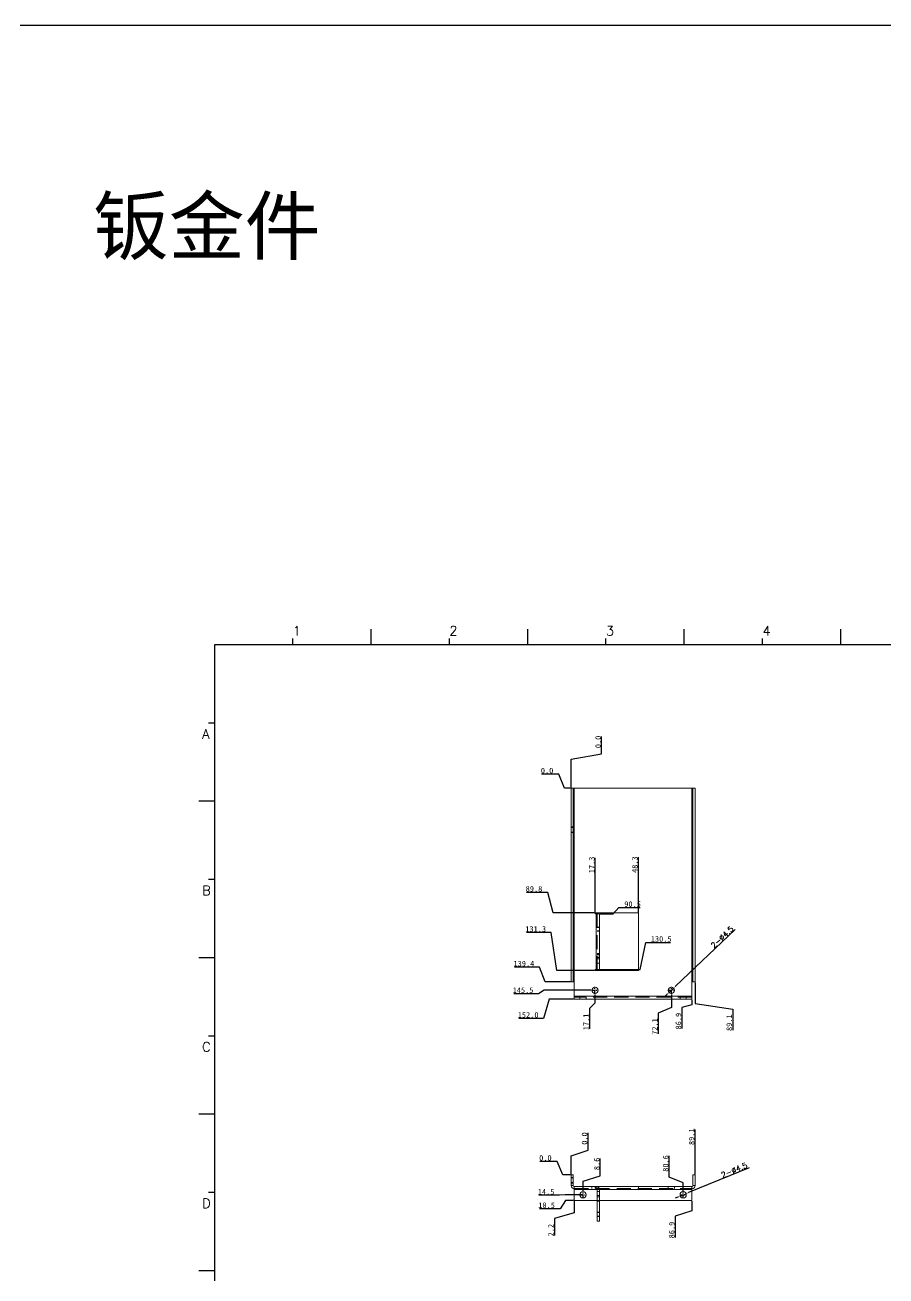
# Model space of a CAD drawing. Extents: x 83 to 30050, y -7164 to 695.
# Drawn here: x 2936 to 3555, y -1486 to -586 of the extents above; entities that cross this region are included whole.
import ezdxf
from ezdxf.enums import TextEntityAlignment as Align

# ---------------------------------------------------------------- set-up
doc = ezdxf.new("R2010")
doc.units = 0
doc.header["$LTSCALE"] = 8
doc.header["$MEASUREMENT"] = 0
doc.header["$PDSIZE"] = 5
doc.linetypes.add('CENTER', pattern=[2, 1.25, -0.25, 0.25, -0.25])
doc.linetypes.add('HIDDEN', pattern=[1.905, 1.27, -0.635])
doc.layers.get('0').update_dxf_attribs({"linetype": 'CONTINUOUS'})
doc.layers.get('Defpoints').update_dxf_attribs({"linetype": 'CONTINUOUS'})
doc.layers.add('41', color=3, linetype='CONTINUOUS')
doc.layers.add('dim', color=82, linetype='CONTINUOUS', lineweight=9)
doc.styles.add('SIMPLEX', font='SIMPLEX')
doc.styles.get("Standard").update_dxf_attribs({"font": '', "height": 4})
doc.styles.get('Standard').set_extended_font_data('SimSun')
doc.dimstyles.new('ISO-25', dxfattribs={"dimtxt": 6, "dimasz": 2.5, "dimexe": 1.25, "dimexo": 0.625, "dimtad": 1, "dimdec": 1, "dimzin": 1, "dimdsep": 46, "dimtxsty": 'Standard', "dimcen": 2.5, "dimadec": 0, "dimazin": 0, "dimtm": 1e-09, "dimtfac": 1, "dimtdec": 1, "dimtmove": 0, "dimatfit": 3, "dimfxl": 1, "dimtolj": 1, "dimtzin": 0, "dimarcsym": 0})

# ---------------------------------------------------------------- blocks, each defined once
blk = doc.blocks.new('A$C0BB32EA6')
at = {"layer": '41', "linetype": 'Continuous'}
for p, q in [((630.37, 437.94), (623.79, 437.94)), ((630.37, 437.94), (630.37, 430.59)), ((0, 0), (0, 8.98)), ((0, 0), (8.64, 0))]:
    blk.add_line(p, q, dxfattribs=at)
at = {"layer": '41'}
for p, q in [((90.21, 427.84), (90.21, 435.66)), ((168.4, 427.84), (168.4, 435.66)), ((168.4, 427.84), (168.4, 435.66)), ((168.4, 427.84), (168.4, 435.66)), ((246.58, 427.84), (246.58, 435.66)), ((246.58, 427.84), (246.58, 435.66)), ((324.77, 427.84), (324.77, 435.66)), ((402.96, 427.84), (402.96, 435.66)), ((481.15, 427.84), (481.15, 435.66)), ((559.34, 427.84), (559.34, 435.66)), ((615.63, 427.84), (12.02, 427.84)), ((12.02, 427.84), (12.02, 10.32)), ((51.11, 427.84), (51.11, 430.97)), ((129.3, 427.84), (129.3, 430.97)), ((129.3, 427.84), (129.3, 430.97)), ((129.3, 427.84), (129.3, 430.97)), ((207.49, 427.84), (207.49, 430.97)), ((207.49, 427.84), (207.49, 430.97)), ((285.68, 427.84), (285.68, 430.97)), ((363.87, 427.84), (363.87, 430.97)), ((442.06, 427.84), (442.06, 430.97)), ((615.63, 10.32), (615.63, 427.84)), ((12.02, 388.75), (8.89, 388.75)), ((615.63, 388.75), (618.76, 388.75)), ((12.02, 349.66), (4.2, 349.66)), ((615.63, 349.66), (623.45, 349.66)), ((12.02, 310.56), (8.89, 310.56)), ((615.63, 310.56), (618.76, 310.56)), ((12.02, 271.47), (4.2, 271.47)), ((615.63, 271.47), (623.45, 271.47)), ((12.02, 232.37), (8.89, 232.37)), ((615.63, 232.37), (618.76, 232.37)), ((12.02, 193.28), (4.2, 193.28)), ((615.63, 193.28), (623.45, 193.28)), ((12.02, 154.18), (8.89, 154.18)), ((615.63, 154.18), (618.76, 154.18)), ((12.02, 115.09), (4.2, 115.09)), ((615.63, 115.09), (623.45, 115.09)), ((341.34, 85.85), (615.63, 85.85)), ((341.34, 85.85), (341.34, 10.32)), ((416.87, 85.85), (416.87, 10.32)), ((484.16, 85.85), (484.16, 10.32)), ((555.4, 85.7), (555.4, 10.17)), ((12.02, 76), (8.89, 76)), ((615.63, 76), (618.76, 76)), ((615.63, 66.14), (341.34, 66.14)), ((378.86, 10.02), (379.1, 65.84)), ((341.34, 51.12), (416.87, 51.12)), ((615.63, 46.17), (416.87, 46.17)), ((12.02, 36.9), (4.2, 36.9)), ((341.34, 37.5), (401.12, 37.5)), ((341.34, 37.5), (416.87, 37.5)), ((615.63, 36.9), (623.45, 36.9)), ((615.63, 26.74), (416.87, 26.74)), ((341.34, 23.05), (401.87, 23.05)), ((341.34, 23.05), (401.87, 23.05)), ((341.34, 23.05), (401.87, 23.05)), ((341.34, 23.05), (401.87, 23.05)), ((341.34, 23.05), (401.87, 23.05)), ((341.34, 23.05), (416.87, 23.05)), ((12.02, 10.32), (615.63, 10.32)), ((51.11, 10.32), (51.11, 7.19)), ((90.21, 10.32), (90.21, 2.5)), ((129.3, 10.32), (129.3, 7.19)), ((168.4, 10.32), (168.4, 2.5)), ((207.49, 10.32), (207.49, 7.19)), ((246.58, 10.32), (246.58, 2.5)), ((285.68, 10.32), (285.68, 7.19)), ((324.77, 10.32), (324.77, 2.5)), ((326.34, 10.32), (401.87, 10.32)), ((363.87, 10.32), (363.87, 7.19)), ((402.96, 10.32), (402.96, 2.5)), ((442.06, 10.32), (442.06, 7.19)), ((481.15, 10.32), (481.15, 2.5)), ((520.24, 10.32), (520.24, 7.19)), ((559.34, 10.32), (559.34, 2.5))]:
    blk.add_line(p, q, dxfattribs=at)
for centre in [(391.73, 61.61), (391.07, 48.04), (392.49, 34.54), (394.6, 20.83)]:
    blk.add_circle(centre, 0.516, dxfattribs=at)
at = {"layer": '41', "style": 'SIMPLEX'}
for s, height, p in [('1', 4.69, (51.11, 432.54)), ('2', 4.69, (129.3, 432.54)), ('3', 4.69, (207.49, 432.54)), ('4', 4.69, (285.68, 432.54)), ('5', 4.69, (363.87, 432.54)), ('6', 4.69, (442.06, 432.54)), ('7', 4.69, (520.24, 432.54)), ('A', 4.75, (5.76, 380.93)), ('A', 4.75, (618.27, 380.93)), ('B', 4.75, (5.76, 302.74)), ('B', 4.75, (618.72, 302.74)), ('C', 4.75, (5.76, 224.55)), ('C', 4.75, (618.72, 224.55)), ('D', 4.75, (5.76, 146.37)), ('D', 4.75, (618.72, 146.37)), ('E', 4.75, (5.76, 68.18)), ('E', 4.75, (618.95, 68.18)), ('X.', 3.284, (349.84, 57.49)), ('%%p', 3.284, (355.04, 57.36)), ('X.', 3.284, (388.21, 57.49)), ('%%p', 3.284, (394.07, 57.36)), ('.X', 3.284, (346.89, 44.16)), ('%%p', 3.284, (352.09, 44.33)), ('.X', 3.284, (385.9, 44.16)), ('%%p', 3.284, (391.76, 44.33)), ('.XX', 3.284, (346.2, 30.42)), ('%%p', 3.284, (354.44, 30.46)), ('.XX', 3.284, (384.11, 30.42)), ('%%p', 3.284, (393.01, 30.46)), ('.XXX', 3.284, (383.48, 16.83)), ('%%p', 3.284, (395.11, 16.95)), ('1', 4.69, (51.11, 0.87)), ('2', 4.69, (129.3, 0.87)), ('3', 4.69, (207.49, 0.87)), ('4', 4.69, (285.68, 0.87)), ('5', 4.69, (363.87, 0.87)), ('6', 4.69, (442.06, 0.87)), ('7', 4.69, (520.24, 0.87))]:
    blk.add_text(s, height=height, dxfattribs=at).set_placement(p)
at = {"layer": '41', "linetype": 'Continuous'}
for s, p in [('标准公差', (372.08, 76.36)), ('材质：', (432.42, 73.5)), ('项目代号：', (486.99, 73.71)), ('淮安鹏雨科技', (562.04, 71.96)), ('（特别标注的除外）', (356.94, 66.94)), ('表面处理：', (420.83, 54.55)), ('审核：', (496.9, 53.5)), ('名称：', (563.9, 55.18)), ('数量：', (431.79, 33.91)), ('设计：', (496.69, 33.7)), ('件号：', (568.32, 34.55)), ('比例:', (431.16, 16.65)), ('SHEET:', (493.95, 15.75)), ('1/1', (524.5, 15.18)), ('版本:', (568.11, 16.23))]:
    blk.add_text(s, height=4, dxfattribs=at).set_placement(p)
at = {"layer": '41'}
for s, p in [('0.2', (363.82, 57.75)), ('0.2%%D', (402.12, 57.11)), ('0.1', (363.14, 44.41)), ('0.1%%D', (402.07, 43.76)), ('0.02', (364.07, 30.58)), ('0.02%%D', (401.9, 29.93)), ('0.005%%D', (401.27, 17.16))]:
    blk.add_text(s, height=2.929, dxfattribs=at).set_placement(p)
at = {"layer": '41', "style": 'SIMPLEX'}
blk.add_text('.XXX', height=3.284, dxfattribs=at).set_placement((351.31, 18.87), align=Align.MIDDLE_CENTER)
at = {"layer": '41'}
blk.add_text('%%P0.005', height=2.929, dxfattribs=at).set_placement((364.87, 17.89), align=Align.MIDDLE_CENTER)
at = {"layer": '41', "linetype": 'Continuous'}
for tag, p in [('材质', (457.07, 73.08)), ('代号', (522.6, 73.29)), ('表面处理', (452.44, 54.13)), ('审核', (523.65, 54.34)), ('名称', (585.81, 54.97)), ('数量', (457.5, 33.7)), ('设计', (523.23, 34.13)), ('件号', (586.65, 33.91)), ('比例', (457.5, 17.28)), ('版本', (587.08, 16.23))]:
    blk.add_attdef(tag, p, '', height=4, dxfattribs=at)
blk = doc.blocks.new('*D644')
at = {"layer": 'Defpoints', "color": 0}
for p in [(3315.84, -1125.07), (3328.68, -1135.16), (3328.68, -1135.16)]:
    blk.add_point(p, dxfattribs=at)
at = {"layer": 'dim', "color": 0, "lineweight": -2}
for p, q in [((3319.84, -1125.07), (3307.36, -1125.07)), ((3323.84, -1135.16), (3319.84, -1125.07)), ((3328.18, -1135.16), (3323.84, -1135.16))]:
    blk.add_line(p, q, dxfattribs=at)
at = {"layer": 'dim', "color": 0, "insert": (3311.35, -1122.57), "char_height": 4, "attachment_point": 5}
blk.add_mtext('\\A1;0.0', dxfattribs=at)
blk = doc.blocks.new('*D645')
at = {"layer": 'Defpoints', "color": 0}
for p in [(3328.68, -1135.16), (3307.83, -1210.21), (3345.99, -1224.91)]:
    blk.add_point(p, dxfattribs=at)
at = {"layer": 'dim', "color": 0, "lineweight": -2}
for p, q in [((3311.83, -1210.21), (3296.53, -1210.21)), ((3315.83, -1224.91), (3311.83, -1210.21)), ((3345.49, -1224.91), (3315.83, -1224.91))]:
    blk.add_line(p, q, dxfattribs=at)
at = {"layer": 'dim', "color": 0, "insert": (3301.93, -1207.72), "char_height": 4, "attachment_point": 5}
blk.add_mtext('\\A1;89.8', dxfattribs=at)
blk = doc.blocks.new('*D646')
at = {"layer": 'Defpoints', "color": 0}
for p in [(3328.68, -1135.16), (3310.25, -1239.09), (3345.99, -1266.41)]:
    blk.add_point(p, dxfattribs=at)
at = {"layer": 'dim', "color": 0, "lineweight": -2}
for p, q in [((3314.25, -1239.09), (3296.53, -1239.09)), ((3318.25, -1266.41), (3314.25, -1239.09)), ((3345.49, -1266.41), (3318.25, -1266.41))]:
    blk.add_line(p, q, dxfattribs=at)
at = {"layer": 'dim', "color": 0, "insert": (3303.14, -1236.59), "char_height": 4, "attachment_point": 5}
blk.add_mtext('\\A1;131.3', dxfattribs=at)
blk = doc.blocks.new('*D647')
at = {"layer": 'Defpoints', "color": 0}
for p in [(3328.68, -1135.16), (3366.95, -1221.18), (3348.98, -1225.66)]:
    blk.add_point(p, dxfattribs=at)
at = {"layer": 'dim', "color": 0, "lineweight": -2}
for p, q in [((3358.95, -1225.66), (3362.95, -1221.18)), ((3362.95, -1221.18), (3378.23, -1221.18)), ((3349.48, -1225.66), (3358.95, -1225.66))]:
    blk.add_line(p, q, dxfattribs=at)
at = {"layer": 'dim', "color": 0, "insert": (3372.84, -1218.68), "char_height": 4, "attachment_point": 5}
blk.add_mtext('\\A1;90.5', dxfattribs=at)
blk = doc.blocks.new('*D648')
at = {"layer": 'Defpoints', "color": 0}
for p in [(3328.68, -1135.16), (3386.3, -1246.23), (3348.98, -1265.66)]:
    blk.add_point(p, dxfattribs=at)
at = {"layer": 'dim', "color": 0, "lineweight": -2}
for p, q in [((3378.3, -1265.66), (3382.3, -1246.23)), ((3382.3, -1246.23), (3400.02, -1246.23)), ((3349.48, -1265.66), (3378.3, -1265.66))]:
    blk.add_line(p, q, dxfattribs=at)
at = {"layer": 'dim', "color": 0, "insert": (3393.41, -1243.73), "char_height": 4, "attachment_point": 5}
blk.add_mtext('\\A1;130.5', dxfattribs=at)
blk = doc.blocks.new('*D649')
at = {"layer": 'Defpoints', "color": 0}
for p in [(3328.68, -1135.16), (3301.86, -1264.02), (3328.68, -1274.56)]:
    blk.add_point(p, dxfattribs=at)
at = {"layer": 'dim', "color": 0, "lineweight": -2}
for p, q in [((3305.86, -1264.02), (3287.98, -1264.02)), ((3309.86, -1274.56), (3305.86, -1264.02)), ((3328.18, -1274.56), (3309.86, -1274.56))]:
    blk.add_line(p, q, dxfattribs=at)
at = {"layer": 'dim', "color": 0, "insert": (3294.67, -1261.52), "char_height": 4, "attachment_point": 5}
blk.add_mtext('\\A1;139.4', dxfattribs=at)
blk = doc.blocks.new('*D650')
at = {"layer": 'Defpoints', "color": 0}
for p in [(3328.68, -1135.16), (3301.2, -1283.12), (3343.26, -1280.66)]:
    blk.add_point(p, dxfattribs=at)
at = {"layer": 'dim', "color": 0, "lineweight": -2}
for p, q in [((3305.2, -1283.12), (3287.47, -1283.12)), ((3309.2, -1280.66), (3305.2, -1283.12)), ((3342.76, -1280.66), (3309.2, -1280.66))]:
    blk.add_line(p, q, dxfattribs=at)
at = {"layer": 'dim', "color": 0, "insert": (3294.08, -1280.62), "char_height": 4, "attachment_point": 5}
blk.add_mtext('\\A1;145.5', dxfattribs=at)
blk = doc.blocks.new('*D651')
at = {"layer": 'Defpoints', "color": 0}
for p in [(3328.68, -1135.16), (3330.92, -1287.16), (3304.84, -1300.93)]:
    blk.add_point(p, dxfattribs=at)
at = {"layer": 'dim', "color": 0, "lineweight": -2}
for p, q in [((3312.84, -1287.16), (3308.84, -1300.93)), ((3330.42, -1287.16), (3312.84, -1287.16)), ((3308.84, -1300.93), (3291.05, -1300.93))]:
    blk.add_line(p, q, dxfattribs=at)
at = {"layer": 'dim', "color": 0, "insert": (3297.7, -1298.43), "char_height": 4, "attachment_point": 5}
blk.add_mtext('\\A1;152.0', dxfattribs=at)
blk = doc.blocks.new('*D652')
at = {"layer": 'Defpoints', "color": 0}
for p in [(3350.57, -1106.42), (3328.68, -1135.16), (3328.68, -1135.16)]:
    blk.add_point(p, dxfattribs=at)
at = {"layer": 'dim', "color": 0, "lineweight": -2}
for p, q in [((3350.57, -1110.42), (3350.57, -1097.95)), ((3328.68, -1114.42), (3350.57, -1110.42)), ((3328.68, -1134.66), (3328.68, -1114.42))]:
    blk.add_line(p, q, dxfattribs=at)
at = {"layer": 'dim', "color": 0, "insert": (3348.07, -1101.94), "char_height": 4, "attachment_point": 5, "rotation": 90}
blk.add_mtext('\\A1;0.0', dxfattribs=at)
blk = doc.blocks.new('*D653')
at = {"layer": 'Defpoints', "color": 0}
for p in [(3328.68, -1135.16), (3345.99, -1196.17), (3345.99, -1224.91)]:
    blk.add_point(p, dxfattribs=at)
at = {"layer": 'dim', "color": 0, "lineweight": -2}
blk.add_line((3345.99, -1224.41), (3345.99, -1185.3), dxfattribs=at)
at = {"layer": 'dim', "color": 0, "insert": (3343.49, -1190.49), "char_height": 4, "attachment_point": 5, "rotation": 90}
blk.add_mtext('\\A1;17.3', dxfattribs=at)
blk = doc.blocks.new('*D654')
at = {"layer": 'Defpoints', "color": 0}
for p in [(3328.68, -1135.16), (3376.98, -1196.17), (3376.98, -1224.91)]:
    blk.add_point(p, dxfattribs=at)
at = {"layer": 'dim', "color": 0, "lineweight": -2}
blk.add_line((3376.98, -1224.41), (3376.98, -1184.85), dxfattribs=at)
at = {"layer": 'dim', "color": 0, "insert": (3374.48, -1190.26), "char_height": 4, "attachment_point": 5, "rotation": 90}
blk.add_mtext('\\A1;48.3', dxfattribs=at)
blk = doc.blocks.new('*D655')
at = {"layer": 'Defpoints', "color": 0}
for p in [(3328.68, -1135.16), (3345.73, -1283.13), (3341.9, -1297.83)]:
    blk.add_point(p, dxfattribs=at)
at = {"layer": 'dim', "color": 0, "lineweight": -2}
for p, q in [((3345.73, -1283.63), (3345.73, -1289.83)), ((3345.73, -1289.83), (3341.9, -1293.83)), ((3341.9, -1293.83), (3341.9, -1308.49))]:
    blk.add_line(p, q, dxfattribs=at)
at = {"layer": 'dim', "color": 0, "insert": (3339.4, -1303.41), "char_height": 4, "attachment_point": 5, "rotation": 90}
blk.add_mtext('\\A1;17.1', dxfattribs=at)
blk = doc.blocks.new('*D656')
at = {"layer": 'Defpoints', "color": 0}
for p in [(3328.68, -1135.16), (3400.73, -1283.13), (3391.36, -1301.02)]:
    blk.add_point(p, dxfattribs=at)
at = {"layer": 'dim', "color": 0, "lineweight": -2}
for p, q in [((3400.73, -1283.63), (3400.73, -1293.02)), ((3400.73, -1293.02), (3391.36, -1297.02)), ((3391.36, -1297.02), (3391.36, -1311.96))]:
    blk.add_line(p, q, dxfattribs=at)
at = {"layer": 'dim', "color": 0, "insert": (3388.86, -1306.74), "char_height": 4, "attachment_point": 5, "rotation": 90}
blk.add_mtext('\\A1;72.1', dxfattribs=at)
blk = doc.blocks.new('*D657')
at = {"layer": 'Defpoints', "color": 0}
for p in [(3328.68, -1135.16), (3415.54, -1287.16), (3408.31, -1296.95)]:
    blk.add_point(p, dxfattribs=at)
at = {"layer": 'dim', "color": 0, "lineweight": -2}
for p, q in [((3415.54, -1291.16), (3408.31, -1292.95)), ((3408.31, -1292.95), (3408.31, -1308.28)), ((3415.54, -1287.66), (3415.54, -1291.16))]:
    blk.add_line(p, q, dxfattribs=at)
at = {"layer": 'dim', "color": 0, "insert": (3405.81, -1302.87), "char_height": 4, "attachment_point": 5, "rotation": 90}
blk.add_mtext('\\A1;86.9', dxfattribs=at)
blk = doc.blocks.new('*D658')
at = {"layer": 'Defpoints', "color": 0}
for p in [(3328.68, -1135.16), (3417.78, -1274.56), (3444.85, -1298.22)]:
    blk.add_point(p, dxfattribs=at)
at = {"layer": 'dim', "color": 0, "lineweight": -2}
for p, q in [((3417.78, -1275.06), (3417.78, -1290.22)), ((3417.78, -1290.22), (3444.85, -1294.22)), ((3444.85, -1294.22), (3444.85, -1309.27))]:
    blk.add_line(p, q, dxfattribs=at)
at = {"layer": 'dim', "color": 0, "insert": (3442.35, -1304), "char_height": 4, "attachment_point": 5, "rotation": 90}
blk.add_mtext('\\A1;89.1', dxfattribs=at)
blk = doc.blocks.new('*D659')
at = {"layer": 'Defpoints', "color": 0}
for p in [(3399.1, -1282.21), (3402.36, -1279.11)]:
    blk.add_point(p, dxfattribs=at)
at = {"layer": 'dim', "color": 0, "lineweight": -2}
for p, q in [((3446.64, -1237), (3403.81, -1277.73)), ((3397.65, -1283.58), (3396.2, -1284.96)), ((3399.1, -1282.21), (3402.36, -1279.11))]:
    blk.add_line(p, q, dxfattribs=at)
at = {"layer": 'dim', "color": 0}
for points in [[(3403.58, -1277.49), (3404.04, -1277.97), (3402.36, -1279.11)], [(3397.42, -1283.34), (3397.88, -1283.83), (3399.1, -1282.21)]]:
    blk.add_solid(points, dxfattribs=at)
at = {"layer": 'dim', "color": 0, "insert": (3437.31, -1242.42), "char_height": 4, "attachment_point": 5, "rotation": 43.56043}
blk.add_mtext('\\A1;{\\Ftxt,bigfont|c134;2-∅4.5}', dxfattribs=at)
blk = doc.blocks.new('*D660')
at = {"layer": 'Defpoints', "color": 0}
for p in [(3314.65, -1403.84), (3328.68, -1413.4), (3328.68, -1413.4)]:
    blk.add_point(p, dxfattribs=at)
at = {"layer": 'dim', "color": 0, "lineweight": -2}
for p, q in [((3318.65, -1403.84), (3306.17, -1403.84)), ((3322.65, -1413.4), (3318.65, -1403.84)), ((3328.18, -1413.4), (3322.65, -1413.4))]:
    blk.add_line(p, q, dxfattribs=at)
at = {"layer": 'dim', "color": 0, "insert": (3310.16, -1401.34), "char_height": 4, "attachment_point": 5}
blk.add_mtext('\\A1;0.0', dxfattribs=at)
blk = doc.blocks.new('*D661')
at = {"layer": 'Defpoints', "color": 0}
for p in [(3328.68, -1413.4), (3316.34, -1428.21), (3337.23, -1427.9)]:
    blk.add_point(p, dxfattribs=at)
at = {"layer": 'dim', "color": 0, "lineweight": -2}
for p, q in [((3320.34, -1428.21), (3305.46, -1428.21)), ((3324.34, -1427.9), (3320.34, -1428.21)), ((3336.73, -1427.9), (3324.34, -1427.9))]:
    blk.add_line(p, q, dxfattribs=at)
at = {"layer": 'dim', "color": 0, "insert": (3310.65, -1425.71), "char_height": 4, "attachment_point": 5}
blk.add_mtext('\\A1;14.5', dxfattribs=at)
blk = doc.blocks.new('*D662')
at = {"layer": 'Defpoints', "color": 0}
for p in [(3328.68, -1413.4), (3316.68, -1437.86), (3330.92, -1431.9)]:
    blk.add_point(p, dxfattribs=at)
at = {"layer": 'dim', "color": 0, "lineweight": -2}
for p, q in [((3320.68, -1437.86), (3305.8, -1437.86)), ((3324.68, -1431.9), (3320.68, -1437.86)), ((3330.42, -1431.9), (3324.68, -1431.9))]:
    blk.add_line(p, q, dxfattribs=at)
at = {"layer": 'dim', "color": 0, "insert": (3310.99, -1435.36), "char_height": 4, "attachment_point": 5}
blk.add_mtext('\\A1;18.5', dxfattribs=at)
blk = doc.blocks.new('*D663')
at = {"layer": 'Defpoints', "color": 0}
for p in [(3340.79, -1391.82), (3328.68, -1413.4), (3328.68, -1413.4)]:
    blk.add_point(p, dxfattribs=at)
at = {"layer": 'dim', "color": 0, "lineweight": -2}
for p, q in [((3340.79, -1395.82), (3340.79, -1383.35)), ((3328.68, -1399.82), (3340.79, -1395.82)), ((3328.68, -1412.9), (3328.68, -1399.82))]:
    blk.add_line(p, q, dxfattribs=at)
at = {"layer": 'dim', "color": 0, "insert": (3338.29, -1387.33), "char_height": 4, "attachment_point": 5, "rotation": 90}
blk.add_mtext('\\A1;0.0', dxfattribs=at)
blk = doc.blocks.new('*D664')
at = {"layer": 'Defpoints', "color": 0}
for p in [(3349.61, -1410.12), (3328.68, -1413.4), (3337.23, -1425.43)]:
    blk.add_point(p, dxfattribs=at)
at = {"layer": 'dim', "color": 0, "lineweight": -2}
for p, q in [((3349.61, -1414.12), (3349.61, -1401.62)), ((3337.23, -1418.12), (3349.61, -1414.12)), ((3337.23, -1424.93), (3337.23, -1418.12))]:
    blk.add_line(p, q, dxfattribs=at)
at = {"layer": 'dim', "color": 0, "insert": (3347.11, -1405.62), "char_height": 4, "attachment_point": 5, "rotation": 90}
blk.add_mtext('\\A1;8.6', dxfattribs=at)
blk = doc.blocks.new('*D665')
at = {"layer": 'Defpoints', "color": 0}
for p in [(3399.14, -1411.22), (3328.68, -1413.4), (3409.23, -1425.65)]:
    blk.add_point(p, dxfattribs=at)
at = {"layer": 'dim', "color": 0, "lineweight": -2}
for p, q in [((3399.14, -1415.22), (3399.14, -1399.87)), ((3409.23, -1419.22), (3399.14, -1415.22)), ((3409.23, -1425.15), (3409.23, -1419.22))]:
    blk.add_line(p, q, dxfattribs=at)
at = {"layer": 'dim', "color": 0, "insert": (3396.64, -1405.29), "char_height": 4, "attachment_point": 5, "rotation": 90}
blk.add_mtext('\\A1;80.6', dxfattribs=at)
blk = doc.blocks.new('*D666')
at = {"layer": 'Defpoints', "color": 0}
for p in [(3417.78, -1391.82), (3328.68, -1413.4), (3417.78, -1413.4)]:
    blk.add_point(p, dxfattribs=at)
at = {"layer": 'dim', "color": 0, "lineweight": -2}
blk.add_line((3417.78, -1412.9), (3417.78, -1380.77), dxfattribs=at)
at = {"layer": 'dim', "color": 0, "insert": (3415.28, -1386.05), "char_height": 4, "attachment_point": 5, "rotation": 90}
blk.add_mtext('\\A1;89.1', dxfattribs=at)
blk = doc.blocks.new('*D667')
at = {"layer": 'Defpoints', "color": 0}
for p in [(3328.68, -1413.4), (3415.54, -1431.9), (3403.52, -1447.28)]:
    blk.add_point(p, dxfattribs=at)
at = {"layer": 'dim', "color": 0, "lineweight": -2}
for p, q in [((3415.54, -1439.28), (3403.52, -1443.28)), ((3415.54, -1432.4), (3415.54, -1439.28)), ((3403.52, -1443.28), (3403.52, -1458.61))]:
    blk.add_line(p, q, dxfattribs=at)
at = {"layer": 'dim', "color": 0, "insert": (3401.02, -1453.2), "char_height": 4, "attachment_point": 5, "rotation": 90}
blk.add_mtext('\\A1;86.9', dxfattribs=at)
blk = doc.blocks.new('*D668')
at = {"layer": 'Defpoints', "color": 0}
for p in [(3328.68, -1413.4), (3330.92, -1431.9), (3316.6, -1448.82)]:
    blk.add_point(p, dxfattribs=at)
at = {"layer": 'dim', "color": 0, "lineweight": -2}
for p, q in [((3330.92, -1432.4), (3330.92, -1440.82)), ((3330.92, -1440.82), (3316.6, -1444.82)), ((3316.6, -1444.82), (3316.6, -1457.21))]:
    blk.add_line(p, q, dxfattribs=at)
at = {"layer": 'dim', "color": 0, "insert": (3314.1, -1453.26), "char_height": 4, "attachment_point": 5, "rotation": 90}
blk.add_mtext('\\A1;2.2', dxfattribs=at)
blk = doc.blocks.new('*D669')
at = {"layer": 'Defpoints', "color": 0}
for p in [(3407.15, -1428.76), (3411.31, -1427.05)]:
    blk.add_point(p, dxfattribs=at)
at = {"layer": 'dim', "color": 0, "lineweight": -2}
for p, q in [((3456.61, -1408.41), (3413.16, -1426.29)), ((3405.3, -1429.52), (3403.45, -1430.28)), ((3407.15, -1428.76), (3411.31, -1427.05))]:
    blk.add_line(p, q, dxfattribs=at)
at = {"layer": 'dim', "color": 0}
for points in [[(3405.17, -1429.21), (3405.43, -1429.83), (3407.15, -1428.76)], [(3413.03, -1425.98), (3413.29, -1426.59), (3411.31, -1427.05)]]:
    blk.add_solid(points, dxfattribs=at)
at = {"layer": 'dim', "color": 0, "insert": (3445.95, -1410.09), "char_height": 4, "attachment_point": 5, "rotation": 22.36707}
blk.add_mtext('\\A1;{\\Ftxt,bigfont|c134;2-∅4.5}', dxfattribs=at)

msp = doc.modelspace()

# ---------------------------------------------------------------- linework, layer by layer
at = {"color": 7, "linetype": 'Continuous', "lineweight": 15}
for p, q in [((3328.68, -1135.156), (3330.18, -1135.156)), ((3328.68, -1135.156), (3328.68, -1274.556)), ((3330.18, -1135.156), (3330.18, -1274.556)), ((3330.917, -1135.156), (3330.18, -1135.156)), ((3330.917, -1274.556), (3330.917, -1135.156)), ((3330.917, -1135.156), (3415.544, -1135.156)), ((3416.28, -1135.156), (3415.544, -1135.156)), ((3415.544, -1135.156), (3415.544, -1274.556)), ((3416.28, -1274.556), (3416.28, -1135.156)), ((3417.78, -1135.156), (3416.28, -1135.156)), ((3417.78, -1274.556), (3417.78, -1135.156)), ((3345.994, -1224.906), (3376.98, -1224.906)), ((3345.994, -1225.656), (3345.994, -1224.906)), ((3346.744, -1225.656), (3345.994, -1225.656)), ((3346.744, -1265.656), (3346.744, -1225.656)), ((3346.744, -1225.656), (3348.98, -1225.656)), ((3348.98, -1225.656), (3348.98, -1265.656)), ((3376.98, -1266.406), (3376.98, -1224.906)), ((3345.994, -1265.656), (3346.744, -1265.656)), ((3345.994, -1266.406), (3345.994, -1265.656)), ((3376.98, -1266.406), (3345.994, -1266.406)), ((3348.98, -1265.656), (3346.744, -1265.656)), ((3330.18, -1274.556), (3328.68, -1274.556)), ((3330.18, -1274.556), (3330.917, -1274.556)), ((3330.917, -1284.919), (3330.917, -1274.556)), ((3415.544, -1274.556), (3416.28, -1274.556)), ((3415.544, -1274.556), (3415.544, -1284.919)), ((3417.78, -1274.556), (3416.28, -1274.556)), ((3330.917, -1284.919), (3415.544, -1284.919)), ((3330.917, -1287.156), (3330.917, -1284.919)), ((3415.544, -1287.156), (3330.917, -1287.156)), ((3415.544, -1284.919), (3415.544, -1287.156)), ((3328.68, -1413.404), (3328.68, -1421.167)), ((3330.18, -1413.404), (3328.68, -1413.404)), ((3328.68, -1421.167), (3330.18, -1421.167)), ((3330.18, -1413.404), (3330.18, -1421.167)), ((3330.917, -1424.14), (3330.917, -1421.904)), ((3330.917, -1421.904), (3415.544, -1421.904)), ((3415.544, -1421.904), (3415.544, -1424.14)), ((3416.28, -1421.167), (3416.28, -1413.404)), ((3417.78, -1413.404), (3416.28, -1413.404)), ((3417.78, -1421.167), (3417.78, -1413.404)), ((3330.917, -1431.904), (3330.917, -1424.14)), ((3415.544, -1424.14), (3330.917, -1424.14)), ((3415.544, -1424.14), (3415.544, -1431.904)), ((3415.544, -1431.904), (3330.917, -1431.904)), ((3347.48, -1446.904), (3347.48, -1431.904)), ((3348.98, -1446.904), (3348.98, -1431.904)), ((3348.98, -1446.904), (3347.48, -1446.904))]:
    msp.add_line(p, q, dxfattribs=at)
at = {"color": 7, "linetype": 'Continuous', "lineweight": 0}
for p, q in [((3328.68, -1163.156), (3330.18, -1163.156)), ((3328.68, -1167.156), (3330.18, -1167.156)), ((3347.48, -1235.156), (3348.98, -1235.156)), ((3347.48, -1238.156), (3348.98, -1238.156)), ((3347.48, -1254.156), (3348.98, -1254.156)), ((3347.48, -1257.156), (3348.98, -1257.156)), ((3328.68, -1415.404), (3330.18, -1415.404)), ((3328.68, -1419.404), (3330.18, -1419.404)), ((3347.48, -1440.404), (3348.98, -1440.404)), ((3347.48, -1440.404), (3348.98, -1440.404)), ((3347.48, -1443.404), (3348.98, -1443.404)), ((3347.48, -1443.404), (3348.98, -1443.404))]:
    msp.add_line(p, q, dxfattribs=at)
at = {"color": 7, "linetype": 'HIDDEN', "lineweight": 0}
for p, q in [((3330.18, -1163.506), (3328.68, -1163.506)), ((3328.68, -1166.806), (3330.18, -1166.806)), ((3347.48, -1225.656), (3347.48, -1265.656)), ((3348.98, -1235.406), (3347.48, -1235.406)), ((3347.48, -1237.906), (3348.98, -1237.906)), ((3348.98, -1238.156), (3348.98, -1235.156)), ((3348.98, -1254.406), (3347.48, -1254.406)), ((3348.98, -1255.156), (3347.48, -1255.156)), ((3347.48, -1256.906), (3348.98, -1256.906)), ((3348.98, -1258.156), (3347.48, -1258.156)), ((3348.98, -1257.156), (3348.98, -1254.156)), ((3347.48, -1261.156), (3348.98, -1261.156)), ((3415.544, -1285.656), (3330.917, -1285.656)), ((3334.98, -1285.656), (3334.98, -1287.156)), ((3339.48, -1287.156), (3339.48, -1285.656)), ((3406.98, -1285.656), (3406.98, -1287.156)), ((3411.48, -1287.156), (3411.48, -1285.656)), ((3330.18, -1415.754), (3328.68, -1415.754)), ((3328.68, -1419.054), (3330.18, -1419.054)), ((3330.18, -1419.404), (3330.18, -1419.054)), ((3343.48, -1421.904), (3343.48, -1423.404)), ((3345.994, -1423.404), (3345.994, -1421.904)), ((3346.744, -1423.404), (3346.744, -1421.904)), ((3347.98, -1423.404), (3347.98, -1421.904)), ((3376.98, -1423.404), (3376.98, -1421.904)), ((3398.48, -1421.904), (3398.48, -1423.404)), ((3402.98, -1423.404), (3402.98, -1421.904)), ((3416.28, -1421.167), (3417.78, -1421.167)), ((3330.917, -1423.404), (3415.544, -1423.404)), ((3347.48, -1431.904), (3347.48, -1424.14)), ((3348.98, -1425.404), (3347.48, -1425.404)), ((3347.48, -1428.404), (3348.98, -1428.404)), ((3348.98, -1429.404), (3347.48, -1429.404)), ((3348.98, -1431.904), (3348.98, -1424.14)), ((3347.48, -1432.404), (3348.98, -1432.404)), ((3348.98, -1440.654), (3347.48, -1440.654)), ((3347.48, -1443.154), (3348.98, -1443.154)), ((3348.98, -1443.404), (3348.98, -1440.404)), ((3348.98, -1443.404), (3348.98, -1440.404))]:
    msp.add_line(p, q, dxfattribs=at)
at = {"color": 1, "linetype": 'CENTER', "ltscale": 0.28575}
for p, q in [((3345.73, -1283.131), (3345.73, -1278.181)), ((3400.73, -1283.131), (3400.73, -1278.181)), ((3343.255, -1280.656), (3348.205, -1280.656)), ((3398.255, -1280.656), (3403.205, -1280.656)), ((3334.755, -1427.904), (3339.705, -1427.904)), ((3337.23, -1430.379), (3337.23, -1425.429)), ((3406.755, -1427.904), (3411.705, -1427.904)), ((3409.23, -1430.379), (3409.23, -1425.429))]:
    msp.add_line(p, q, dxfattribs=at)
at = {"color": 7, "linetype": 'Continuous', "lineweight": 15}
for centre in [(3345.73, -1280.656), (3400.73, -1280.656), (3337.23, -1427.904), (3409.23, -1427.904)]:
    msp.add_circle(centre, 2.25, dxfattribs=at)
for centre, radius, start, end in [((3330.917, -1421.167), 2.237, 180, 270), ((3330.917, -1421.167), 0.737, 180, 270), ((3415.544, -1421.167), 0.737, 270, 0), ((3415.544, -1421.167), 2.237, 270, 0)]:
    msp.add_arc(centre, radius, start, end, dxfattribs=at)
at = {"color": 7, "linetype": 'HIDDEN', "lineweight": 0}
for radius in [2.237, 0.737]:
    msp.add_arc((3346.744, -1424.14), radius, 0, 90, dxfattribs=at)
at = {"layer": '41', "color": 1, "linetype": 'Continuous'}
msp.add_lwpolyline([(766.79, -586.034), (6400.603, -586.034), (6400.603, -2052.866), (766.79, -2052.866)], close=True, dxfattribs=at)

# ---------------------------------------------------------------- block references
at = {"layer": '41', "linetype": 'Continuous', "xscale": 1.440000000000055, "yscale": 1.440000000000055, "zscale": 1.44}
msp.add_blockref('A$C0BB32EA6', (3054.894, -1648.19), dxfattribs=at).add_auto_attribs({'版本': 'A', '件号': 'C001', '名称': '支板', '设计': '徐鹏', '审核': '徐鹏', '代号': '0001', '比例': '1:1', '数量': '01', '表面处理': '/', '材质': '钣金'})

# ---------------------------------------------------------------- texts
at = {"layer": '41', "linetype": 'Continuous', "insert": (2984.756, -710.686), "char_height": 40, "width": 225.01543, "attachment_point": 1}
msp.add_mtext('钣金件', dxfattribs=at)

# ---------------------------------------------------------------- dimensions: what is measured, and where the dimension line sits
at = {"layer": 'dim'}
for feature_location, offset, dtype, origin, picture, middle in [((3328.680311485, -1135.156000193), (21.886161634, 28.731570171), 1, (3328.680311485, -1135.156000193), '*D652', (3348.066723119, -1101.935791133)), ((3328.680311485, -1135.156000193), (-12.839864017, 10.082035677), 0, (3328.680311485, -1135.156000193), '*D644', (3311.351808579, -1122.574214516)), ((3343.255, -1280.656), (-42.06, -2.463), 0, (3328.68, -1135.156), '*D650', (3294.085, -1280.619)), ((3328.68, -1274.556), (-26.825, 10.532), 0, (3328.68, -1135.156), '*D649', (3294.667, -1261.525)), ((3330.917, -1287.156), (-26.076, -13.776), 0, (3328.68, -1135.156), '*D651', (3297.696, -1298.433)), ((3345.993711485, -1266.406000193), (-35.744016935, 27.315450934), 0, (3328.680311485, -1135.156000193), '*D646', (3303.138833439, -1236.590799259)), ((3345.993711485, -1224.906000193), (-38.159077495, 14.691061689), 0, (3328.680311485, -1135.156000193), '*D645', (3301.93488399, -1207.715188504)), ((3348.98, -1225.656), (17.968, 4.472), 0, (3328.68, -1135.156), '*D647', (3372.837, -1218.684)), ((3348.98, -1265.656), (37.323, 19.424), 0, (3328.68, -1135.156), '*D648', (3393.414, -1243.733)), ((3345.994, -1224.906), (0, 28.732), 1, (3328.68, -1135.156), '*D653', (3343.494, -1190.486)), ((3376.98, -1224.906), (0, 28.732), 1, (3328.68, -1135.156), '*D654', (3374.481, -1190.264)), ((3345.730311485, -1283.131000193), (-3.828499177, -14.699928493), 1, (3328.680311485, -1135.156000193), '*D655', (3339.402062308, -1303.408456463)), ((3400.730311485, -1283.131000193), (-9.374770564, -17.887899722), 1, (3328.680311485, -1135.156000193), '*D656', (3388.855790921, -1306.740872137)), ((3415.544, -1287.156), (-7.233, -9.799), 1, (3328.68, -1135.156), '*D657', (3405.811, -1302.865)), ((3417.78, -1274.556), (27.073, -23.664), 1, (3328.68, -1135.156), '*D658', (3442.354, -1303.997)), ((3417.78, -1413.404), (0, 21.58), 1, (3328.68, -1413.404), '*D666', (3415.281, -1386.046)), ((3328.680311485, -1413.403675238), (12.111458825, 21.580087408), 1, (3328.680311485, -1413.403675238), '*D663', (3338.29202031, -1387.334948942)), ((3328.680311485, -1413.403675238), (-14.034042858, 9.559061027), 0, (3328.680311485, -1413.403675238), '*D660', (3310.157629738, -1401.344864211)), ((3409.230311485, -1425.653675238), (-10.088887963, 14.43856873), 1, (3328.680311485, -1413.403675238), '*D665', (3396.641673521, -1405.293134286)), ((3337.230311485, -1425.428675238), (12.374956197, 15.311657166), 1, (3328.680311485, -1413.403675238), '*D664', (3347.105517682, -1405.617268072)), ((3337.23, -1427.904), (-20.89, -0.307), 0, (3328.68, -1413.404), '*D661', (3310.651, -1425.711)), ((3330.917, -1431.904), (-14.24, -5.954), 0, (3328.68, -1413.404), '*D662', (3310.988, -1435.358)), ((3330.917, -1431.904), (-14.316, -16.917), 1, (3328.68, -1413.404), '*D668', (3314.101, -1453.265)), ((3415.544, -1431.904), (-12.024, -15.381), 1, (3328.68, -1413.404), '*D667', (3401.02, -1453.196))]:
    dim = msp.add_ordinate_dim(feature_location=feature_location, offset=offset, dtype=dtype, origin=origin, dimstyle='ISO-25', override={"dimtxt": 2.5, "dimasz": 2, "dimexe": 0.49975, "dimexo": 0.49975, "dimgap": 0.49975}, dxfattribs=at)
    dim.commit()
    dim.dimension.update_dxf_attribs({"geometry": picture, "text_midpoint": middle})
for p1, p2, picture, middle in [((3399.1, -1282.207), (3402.361, -1279.105), '*D659', (3439.033, -1244.231)), ((3407.15, -1428.76), (3411.311, -1427.047), '*D669', (3446.898, -1412.404))]:
    dim = msp.add_diameter_dim_2p(p1=p1, p2=p2, text='{\\Ftxt,bigfont|c134;2-<>}', dimstyle='ISO-25', override={"dimtxt": 2.5, "dimasz": 2, "dimexe": 0.49975, "dimexo": 0.49975, "dimgap": 0.49975}, dxfattribs=at)
    dim.commit()
    dim.dimension.update_dxf_attribs({"geometry": picture, "text_midpoint": middle, "dimtype": 163})

doc.saveas('drawing.dxf')
